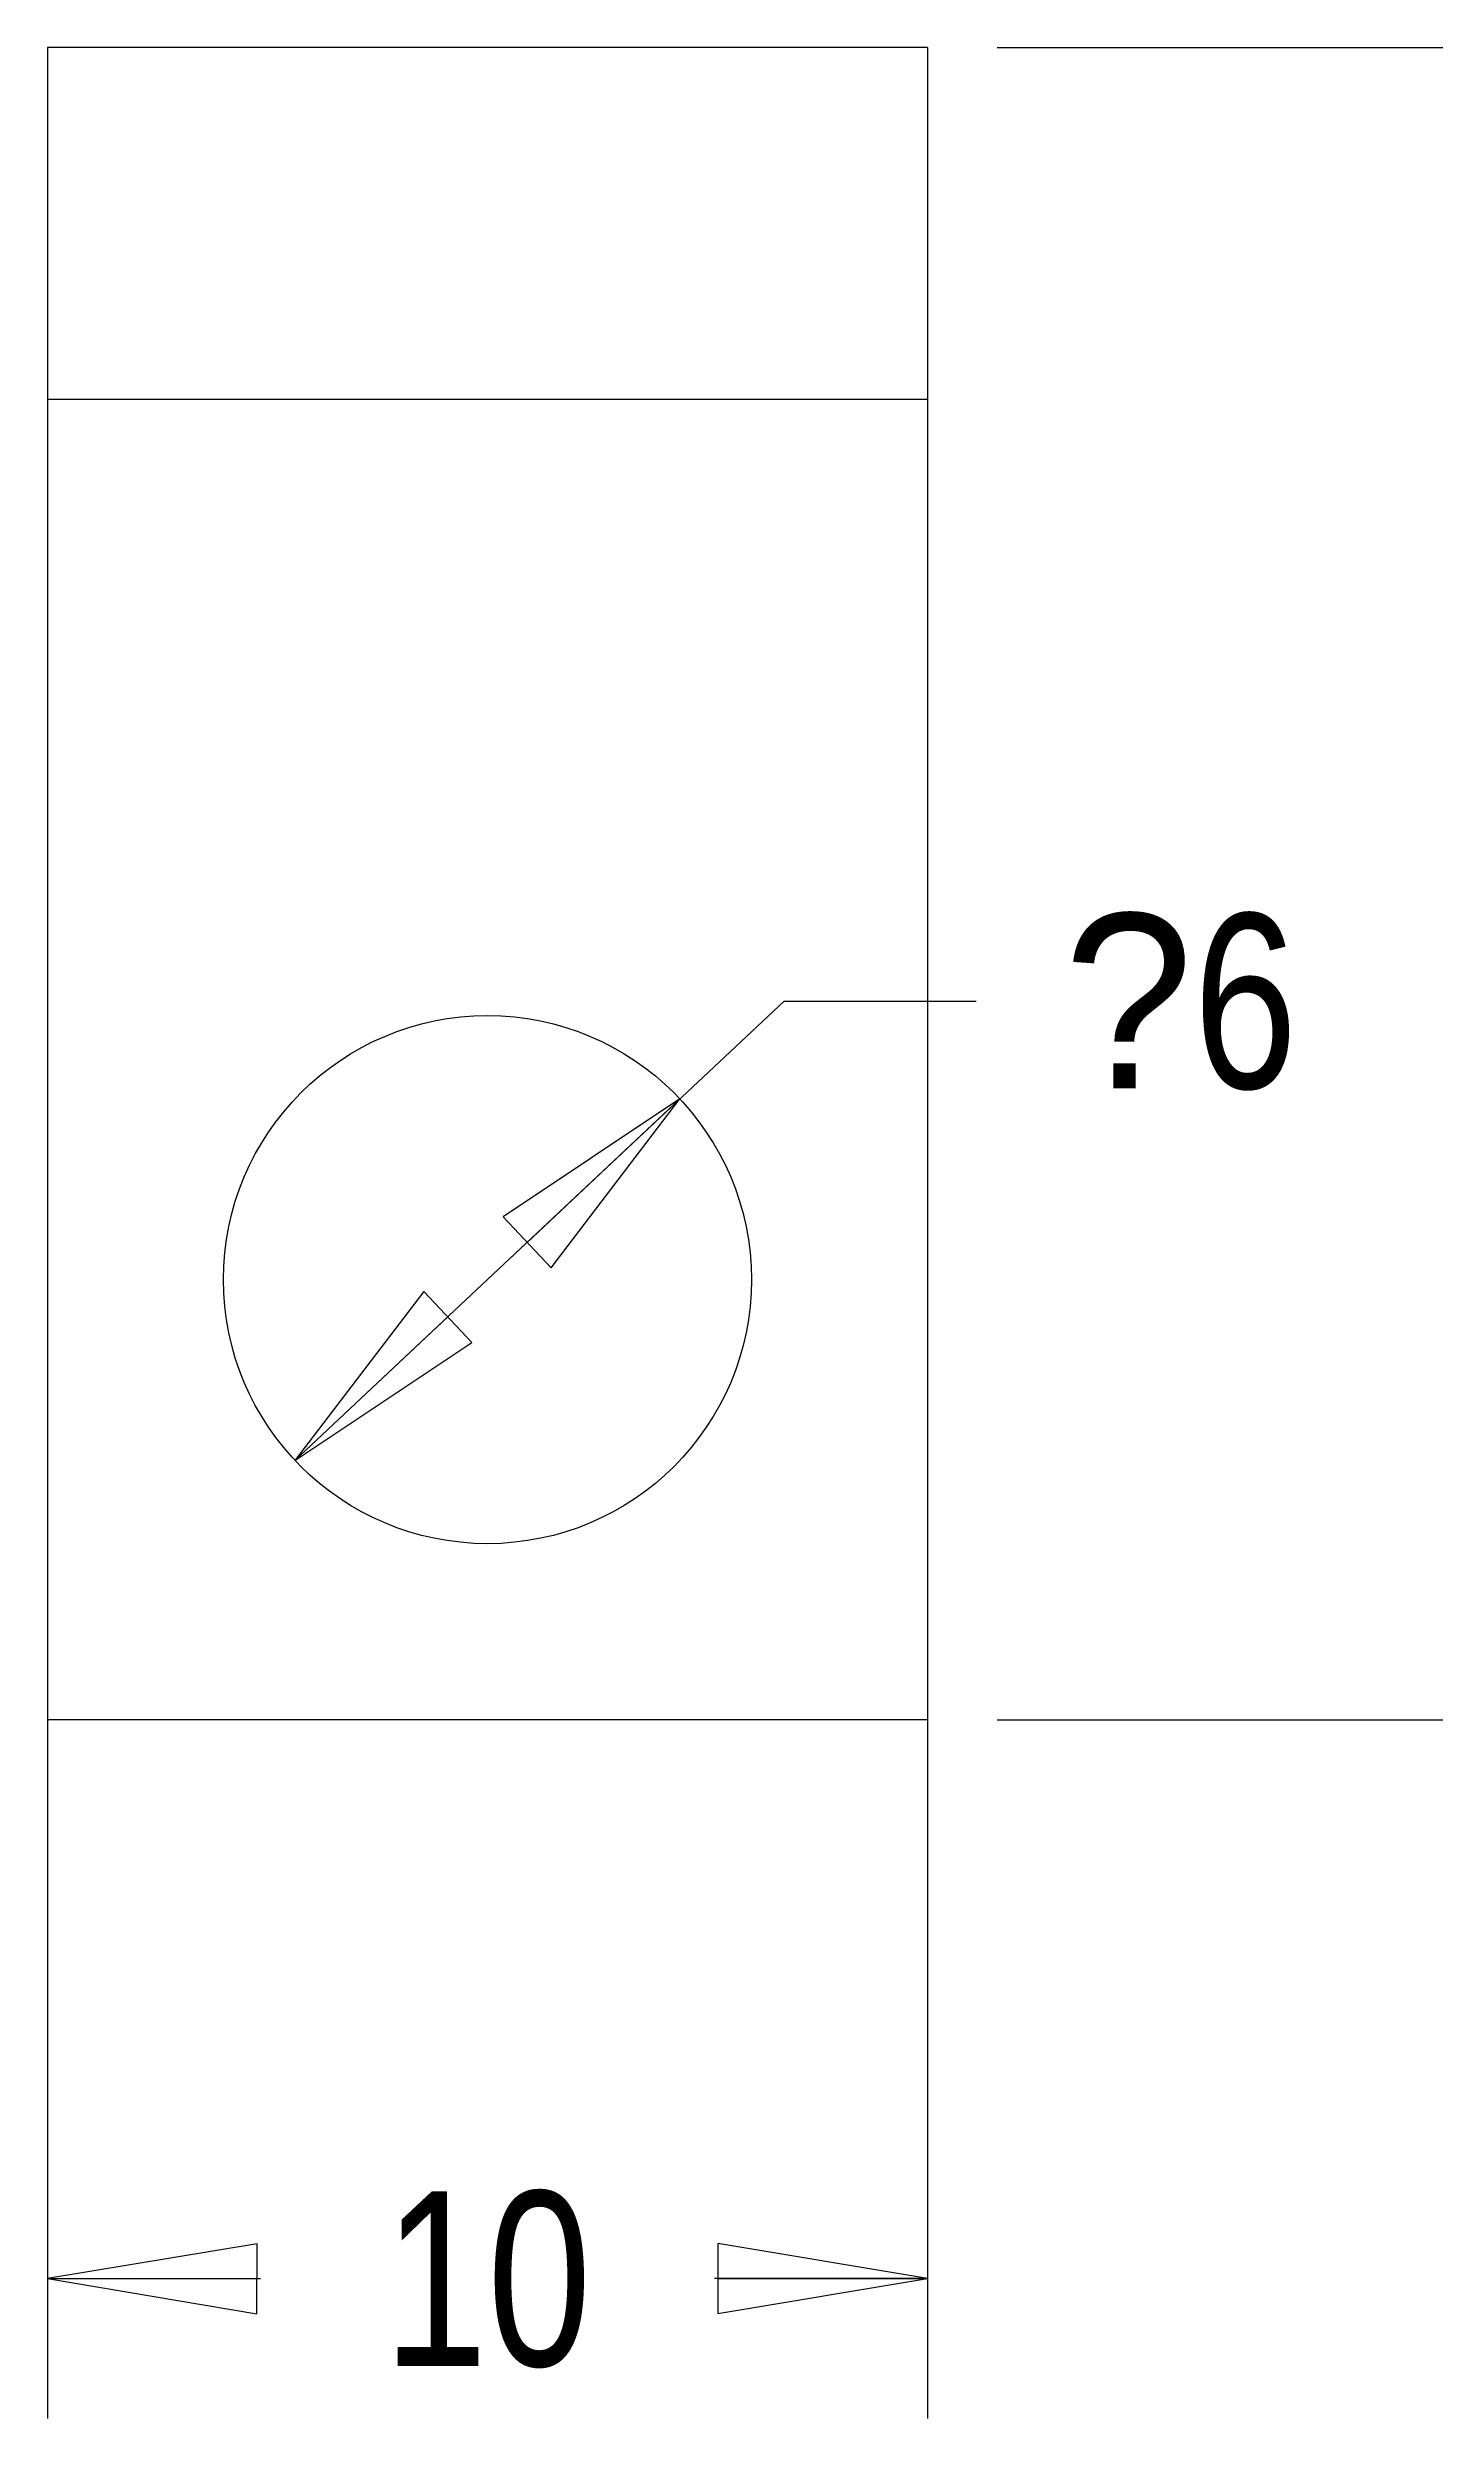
# Model space of a CAD drawing. Header units: millimetres. Extents: x 0 to 297, y 0 to 210.
# Drawn here: x 143.7 to 175.2, y 59 to 112.9 of the extents above; entities that cross this region are included whole.
import ezdxf

# ---------------------------------------------------------------- set-up
doc = ezdxf.new("R2010")
doc.units = ezdxf.units.MM
doc.header["$LTSCALE"] = 0.64311
doc.header["$MEASUREMENT"] = 0
doc.layers.get('0').update_dxf_attribs({"linetype": 'CONTINUOUS'})
doc.styles.get("Standard").update_dxf_attribs({"font": 'txt', "width": 0.8})
doc.styles.add('TEXTSTYLE_2', font='symbol_asme.ttf')
doc.dimstyles.new('DIMSTYLE_1', dxfattribs={"dimtxt": 0.15625, "dimasz": 0.1875, "dimexe": 0.125, "dimexo": 0.625, "dimgap": 0.078125, "dimtad": 1, "dimlfac": 0.5, "dimzin": 4, "dimtxsty": 'STANDARD', "dimblk": 'CLOSED', "dimblk1": 'CLOSED', "dimblk2": 'CLOSED', "dimcen": 2.5, "dimazin": 1, "dimtfac": 1, "dimtmove": 0, "dimatfit": 3, "dimldrblk": 'CLOSED', "dimtzin": 4})
doc.dimstyles.new('DIMSTYLE_2', dxfattribs={"dimtxt": 0.15625, "dimasz": 0.1875, "dimexe": 0.125, "dimexo": 0.625, "dimtad": 1, "dimlfac": 0.5, "dimzin": 4, "dimtxsty": 'STANDARD', "dimblk": 'CLOSED', "dimblk1": 'CLOSED', "dimblk2": 'CLOSED', "dimcen": 2.5, "dimazin": 1, "dimtfac": 1, "dimtmove": 0, "dimatfit": 2, "dimldrblk": 'CLOSED', "dimtzin": 4})

# ---------------------------------------------------------------- blocks, each defined once
blk = doc.blocks.new('_CLOSED')
at = {"color": 0, "linetype": 'ByBlock'}
for p, q in [((0, 0), (-1, 0.167)), ((-1, 0.167), (-1, -0.167)), ((-1, -0.167), (0, 0)), ((-1, 0), (0, 0))]:
    blk.add_line(p, q, dxfattribs=at)
blk = doc.blocks.new('*D1')
at = {"color": 2, "linetype": 'Continuous', "transparency": 16777216}
for p, q in [((143.668, 103.299), (143.667, 59.011)), ((163.668, 103.299), (163.667, 59.011)), ((143.667, 62.186), (148.507, 62.186)), ((163.667, 62.186), (158.826, 62.186))]:
    blk.add_line(p, q, dxfattribs=at)
at = {"color": 2, "linetype": 'Continuous', "transparency": 16777216, "xscale": 4.762499999999999, "yscale": 4.762499999999999, "zscale": 4.762499999999999, "rotation": 179.9937676881}
blk.add_blockref('_CLOSED', (143.667, 62.186), dxfattribs=at)
at = {"color": 2, "linetype": 'Continuous', "transparency": 16777216, "xscale": 4.762499999999999, "yscale": 4.762499999999999, "zscale": 4.762499999999999}
blk.add_blockref('_CLOSED', (163.667, 62.186), dxfattribs=at)
at = {"color": 2, "linetype": 'Continuous', "transparency": 16777216, "insert": (153.667, 64.171), "char_height": 3.9688, "width": 6.35, "attachment_point": 2, "line_spacing_factor": 0.9}
blk.add_mtext('10', dxfattribs=at)
blk = doc.blocks.new('*D6')
at = {"color": 2, "linetype": 'Continuous', "transparency": 16777216}
for p, q in [((153.667, 84.887), (160.411, 91.219)), ((160.411, 91.219), (164.776, 91.219)), ((158.041, 88.994), (153.667, 84.887)), ((149.293, 80.78), (153.667, 84.887))]:
    blk.add_line(p, q, dxfattribs=at)
at = {"color": 2, "linetype": 'Continuous', "transparency": 16777216, "xscale": 4.762499999999999, "yscale": 4.762499999999999, "zscale": 4.762499999999999}
for p, rotation in [((158.041, 88.994), 43.19849158579999), ((149.293, 80.78), -136.8015084142)]:
    blk.add_blockref('_CLOSED', p, dxfattribs=dict(at, rotation=rotation))
at = {"color": 2, "linetype": 'Continuous', "transparency": 16777216, "insert": (166.761, 93.203), "char_height": 3.96875, "width": 7.85609, "attachment_point": 1, "line_spacing_factor": 0.9, "style": 'TEXTSTYLE_2'}
blk.add_mtext('?\\ftxt;{\\W0.8;6}', dxfattribs=at)
blk = doc.blocks.new('*D8')
at = {"color": 2, "linetype": 'Continuous', "transparency": 16777216}
for p, q in [((165.256, 112.886), (203.662, 112.885)), ((200.487, 112.885), (200.486, 97.606)), ((200.486, 74.885), (200.486, 89.669)), ((165.255, 74.886), (203.661, 74.885))]:
    blk.add_line(p, q, dxfattribs=at)
at = {"color": 2, "linetype": 'Continuous', "transparency": 16777216, "xscale": 4.762499999999999, "yscale": 4.762499999999999, "zscale": 4.762499999999999}
for p, rotation in [((200.487, 112.885), 89.996248476), ((200.486, 74.885), -90.00000000000001)]:
    blk.add_blockref('_CLOSED', p, dxfattribs=dict(at, rotation=rotation))
at = {"color": 2, "linetype": 'Continuous', "transparency": 16777216, "insert": (200.487, 95.622), "char_height": 3.9688, "width": 6.35, "attachment_point": 2, "line_spacing_factor": 0.9}
blk.add_mtext('19', dxfattribs=at)

msp = doc.modelspace()

# ---------------------------------------------------------------- linework, layer by layer
at = {"color": 7, "linetype": 'Continuous'}
for p, q in [((143.668, 112.887), (143.667, 74.887)), ((163.668, 112.886), (143.668, 112.887)), ((163.668, 112.886), (163.667, 74.886)), ((163.668, 104.886), (143.668, 104.887)), ((163.667, 74.886), (143.667, 74.887))]:
    msp.add_line(p, q, dxfattribs=at)
msp.add_circle((153.667, 84.887), 6, dxfattribs=at)

# ---------------------------------------------------------------- dimensions: what is measured, and where the dimension line sits
at = {"color": 2, "linetype": 'Continuous'}
for base, p1, p2, angle, picture, middle in [((200.487, 112.885), (163.667, 74.886), (163.668, 112.886), 89.9985, '*D8', (200.883, 93.638)), ((143.667, 62.186), (163.668, 104.886), (143.668, 104.887), 179.9985, '*D1', (154.064, 62.186))]:
    dim = msp.add_linear_dim(base=base, p1=p1, p2=p2, angle=angle, dimstyle='DIMSTYLE_1', dxfattribs=at)
    dim.commit()
    dim.dimension.update_dxf_attribs({"geometry": picture, "text_midpoint": middle, "dimtype": 160})
dim = msp.add_diameter_dim_2p(p1=(158.041, 88.994), p2=(149.293, 80.78), text='{\\fSymbol_ASME;\\W1.0;?}<>', dimstyle='DIMSTYLE_2', dxfattribs=at)
dim.commit()
dim.dimension.update_dxf_attribs({"geometry": '*D6', "text_midpoint": (170.689, 91.219), "dimtype": 163})

doc.saveas('drawing.dxf')
